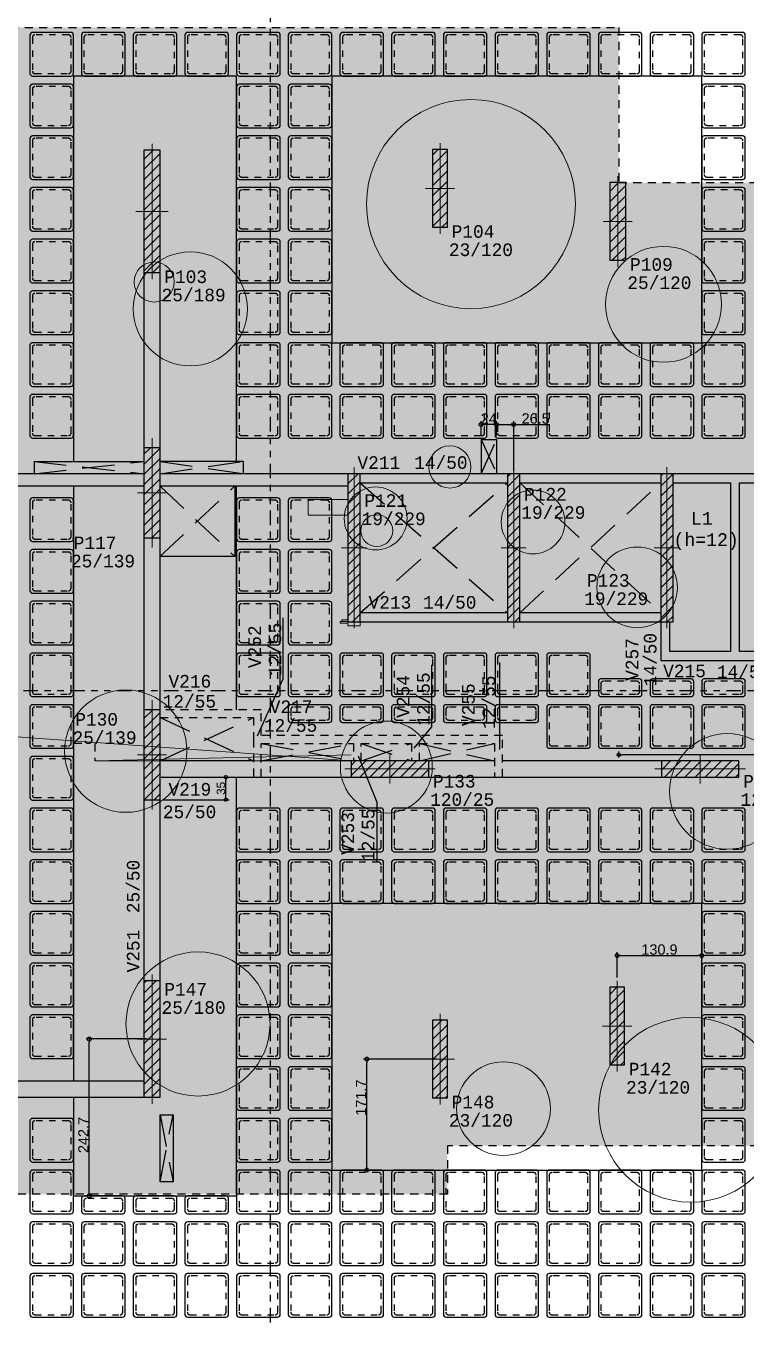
# Model space of a CAD drawing. Header units: millimetres. Extents: x -967 to 563, y -1588 to 506.
# Drawn here: x 54.08 to 65.23, y -255.93 to -235.92 of the extents above; entities that cross this region are included whole.
import ezdxf

# ---------------------------------------------------------------- set-up
doc = ezdxf.new("R2010")
doc.units = ezdxf.units.MM
for name, pattern in [('347-XXXX-ARQ-BASE-019-TÉRREO$0$HIDDEN2', [0.1875, 0.125, -0.0625]), ('CYPE_RAYAPUNTOPUNTO', [0.45, 0.225, -0.075, 0, -0.075, 0, -0.075]), ('DASHDOT', [1, 0.5, -0.25, 0, -0.25]), ('ESTILO_TQS_0001', [1, 0.7, -0.3]), ('HIDDEN2', [0.1875, 0.125, -0.0625]), ('TRAZO_HUECO', [0.75, 0.5, -0.25])]:
    doc.linetypes.add(name, pattern=pattern)
for name, color, linetype in [('1', 5, 'Continuous'), ('11', 7, 'Continuous'), ('12', 4, 'Continuous'), ('13', 7, 'Continuous'), ('208', 13, 'Continuous'), ('237', 5, 'Continuous'), ('241', 7, 'TRAZO_HUECO'), ('251', 5, 'Continuous'), ('252', 153, 'ESTILO_TQS_0001'), ('3', 2, 'Continuous'), ('347-XXXX-ARQ-BASE-013-IMPLANTAÇÃO$0$_XREF-ARQ', 7, 'Continuous'), ('347-XXXX-ARQ-BASE-019-TÉRREO$0$AR-PRJ', 11, '347-XXXX-ARQ-BASE-019-TÉRREO$0$HIDDEN2'), ('8', 7, 'Continuous'), ('9', 7, 'Continuous'), ('A_htc_alv', 7, 'Continuous'), ('COTAS', 1, 'Continuous'), ('EIXOS', 8, 'DASHDOT')]:
    doc.layers.add(name, color=color, linetype=linetype)
doc.layers.add('PILAR_EIXOS', color=1, linetype='Continuous', lineweight=0)
doc.layers.add('PILAR_HACH', color=4, linetype='Continuous', lineweight=0)
doc.styles.add('ARIAL', font='arial.ttf')
doc.styles.add('TQS_LUCIDA_CONSOLE', font='lucon.TTF')
doc.dimstyles.new('AVILLA 100', dxfattribs={"dimtxt": 0.13, "dimasz": 0.05, "dimexe": 0.05, "dimexo": 0.05, "dimgap": 0.01, "dimtad": 3, "dimdec": 0, "dimlfac": 100, "dimzin": 1, "dimdsep": 46, "dimtxsty": 'ARIAL', "dimblk": 'ORIGIN', "dimcen": 1.5, "dimclrd": 10, "dimclre": 10, "dimclrt": 7, "dimadec": 0, "dimazin": 0, "dimtfac": 1, "dimtdec": 0, "dimtmove": 0, "dimatfit": 1, "dimfxl": 1, "dimarcsym": 0})
doc.dimstyles.new('AVILLA 100 2', dxfattribs={"dimtxt": 0.16, "dimasz": 0.06, "dimexe": 0.05, "dimexo": 0.05, "dimgap": 0.01, "dimtad": 3, "dimdec": 1, "dimlfac": 100, "dimzin": 9, "dimdsep": 46, "dimtxsty": 'ARIAL', "dimblk": 'ORIGIN', "dimcen": 1.5, "dimclrd": 10, "dimclre": 10, "dimclrt": 7, "dimadec": 0, "dimazin": 0, "dimtfac": 1, "dimtdec": 1, "dimtmove": 0, "dimatfit": 1, "dimfxl": 1, "dimarcsym": 0})
pattern_1 = [(45, (585.15059, -196.08026), (-0.07857724, 0.07857724), [])]

# ---------------------------------------------------------------- blocks, each defined once
blk = doc.blocks.new('ENCHIMENTO_PISO TERREO')
h = blk.add_hatch(color=9)
h.dxf.hatch_style = 1
h.paths.add_polyline_path([(27.7, 0.14), (27.7, 0.75), (31.15, 0.75), (31.15, 5.14), (24.8495, 5.14), (24.8495, 7.04), (12.06, 7.04), (12.06, 4.64), (4, 4.64), (4, 7.04), (-8.79, 7.04), (-8.7905, 5.14), (-15.09, 5.14), (-15.09, 0.75), (-11.64, 0.75), (-11.64, 0.17), (-11.64, -2.71), (-15.09, -2.71), (-15.09, -9.5), (-8.39, -9.5), (-8.39, -11), (1.35, -11), (1.35, -10.25), (14.71, -10.25), (14.71, -11), (24.45, -11), (24.45, -9.5), (31.15, -9.5), (31.15, -5.11), (27.7, -5.11)])
at = {"layer": '347-XXXX-ARQ-BASE-019-TÉRREO$0$AR-PRJ', "color": 9}
for points in [[(-11.64, 0.17), (-11.64, 0.75), (-15.09, 0.75), (-15.09, 5.14), (-8.7905, 5.14), (-8.79, 7.04), (4, 7.04), (4, 4.64), (12.06, 4.64), (12.06, 7.04), (24.8495, 7.04)], [(24.45, -11), (14.71, -11), (14.71, -10.25), (1.35, -10.25), (1.35, -11), (-8.39, -11), (-8.39, -9.5), (-15.09, -9.5), (-15.09, -2.71), (-11.64, -2.71), (-11.64, 0.14)]]:
    blk.add_lwpolyline(points, dxfattribs=at)
blk = doc.blocks.new('_VAONER063700637000750007500')
at = {"layer": '251', "color": 8}
for p, q in [((-33.725, 29.725), (-33.725, -29.725)), ((29.725, 33.725), (-29.725, 33.725)), ((33.725, -29.725), (33.725, 29.725)), ((-29.725, -33.725), (29.725, -33.725))]:
    blk.add_line(p, q, dxfattribs=at)
for centre, start, end in [((-29.725, 29.725), 90, 180), ((29.725, 29.725), 0, 90), ((-29.725, -29.725), 180, 270), ((29.725, -29.725), 270, 0)]:
    blk.add_arc(centre, 4, start, end, dxfattribs=at)
at = {"layer": '252', "color": 8}
for p, q in [((-29.975, 25.975), (-29.975, -25.975)), ((25.975, 29.975), (-25.975, 29.975)), ((29.975, -25.975), (29.975, 25.975)), ((-25.975, -29.975), (25.975, -29.975))]:
    blk.add_line(p, q, dxfattribs=at)
for centre, start, end in [((-25.975, 25.975), 90, 180), ((25.975, 25.975), 0, 90), ((-25.975, -25.975), 180, 270), ((25.975, -25.975), 270, 0)]:
    blk.add_arc(centre, 4, start, end, dxfattribs=at)
blk = doc.blocks.new('_VAONER063700237000750007500')
at = {"layer": '251', "color": 8}
for p, q in [((-33.725, 9.725), (-33.725, -9.725)), ((29.725, 13.725), (-29.725, 13.725)), ((33.725, -9.725), (33.725, 9.725)), ((-29.725, -13.725), (29.725, -13.725))]:
    blk.add_line(p, q, dxfattribs=at)
for centre, start, end in [((-29.725, 9.725), 90, 180), ((29.725, 9.725), 0, 90), ((-29.725, -9.725), 180, 270), ((29.725, -9.725), 270, 0)]:
    blk.add_arc(centre, 4, start, end, dxfattribs=at)
at = {"layer": '252', "color": 8}
for p, q in [((-29.975, 5.975), (-29.975, -5.975)), ((25.975, 9.975), (-25.975, 9.975)), ((29.975, -5.975), (29.975, 5.975)), ((-25.975, -9.975), (25.975, -9.975))]:
    blk.add_line(p, q, dxfattribs=at)
for centre, start, end in [((-25.975, 5.975), 90, 180), ((25.975, 5.975), 0, 90), ((-25.975, -5.975), 180, 270), ((25.975, -5.975), 270, 0)]:
    blk.add_arc(centre, 4, start, end, dxfattribs=at)
blk = doc.blocks.new('NERVURADA TÉRREO 1 MODELO 2 (LO) R0')
at = {"layer": '208', "xscale": 0.01, "yscale": 0.01, "zscale": 0.01}
for name, p in [('_VAONER063700637000750007500', (726.657, -749.525)), ('_VAONER063700637000750007500', (727.456, -749.525)), ('_VAONER063700637000750007500', (728.256, -749.525)), ('_VAONER063700637000750007500', (729.055, -749.525)), ('_VAONER063700637000750007500', (729.855, -749.525)), ('_VAONER063700637000750007500', (730.654, -749.525)), ('_VAONER063700637000750007500', (731.454, -749.525)), ('_VAONER063700637000750007500', (732.253, -749.525)), ('_VAONER063700637000750007500', (733.053, -749.525)), ('_VAONER063700637000750007500', (733.852, -749.525)), ('_VAONER063700637000750007500', (734.652, -749.525)), ('_VAONER063700637000750007500', (735.451, -749.525)), ('_VAONER063700637000750007500', (736.251, -749.525)), ('_VAONER063700637000750007500', (737.05, -749.525)), ('_VAONER063700637000750007500', (726.657, -750.324)), ('_VAONER063700637000750007500', (729.855, -750.324)), ('_VAONER063700637000750007500', (730.654, -750.324)), ('_VAONER063700637000750007500', (737.05, -750.324)), ('_VAONER063700637000750007500', (726.657, -751.124)), ('_VAONER063700637000750007500', (729.855, -751.124)), ('_VAONER063700637000750007500', (730.654, -751.124)), ('_VAONER063700637000750007500', (737.05, -751.124)), ('_VAONER063700637000750007500', (726.657, -751.923)), ('_VAONER063700637000750007500', (729.855, -751.923)), ('_VAONER063700637000750007500', (730.654, -751.923)), ('_VAONER063700637000750007500', (737.05, -751.923)), ('_VAONER063700637000750007500', (726.657, -752.723)), ('_VAONER063700637000750007500', (729.855, -752.723)), ('_VAONER063700637000750007500', (730.654, -752.723)), ('_VAONER063700637000750007500', (737.05, -752.723)), ('_VAONER063700637000750007500', (726.657, -753.522)), ('_VAONER063700637000750007500', (729.855, -753.522)), ('_VAONER063700637000750007500', (730.654, -753.522)), ('_VAONER063700637000750007500', (737.05, -753.522)), ('_VAONER063700637000750007500', (726.657, -754.322)), ('_VAONER063700637000750007500', (729.855, -754.322)), ('_VAONER063700637000750007500', (730.654, -754.322)), ('_VAONER063700637000750007500', (731.454, -754.322)), ('_VAONER063700637000750007500', (732.253, -754.322)), ('_VAONER063700637000750007500', (733.053, -754.322)), ('_VAONER063700637000750007500', (733.852, -754.322)), ('_VAONER063700637000750007500', (734.652, -754.322)), ('_VAONER063700637000750007500', (735.451, -754.322)), ('_VAONER063700637000750007500', (736.251, -754.322)), ('_VAONER063700637000750007500', (737.05, -754.322)), ('_VAONER063700637000750007500', (726.657, -755.121)), ('_VAONER063700637000750007500', (729.855, -755.121)), ('_VAONER063700637000750007500', (730.654, -755.121)), ('_VAONER063700637000750007500', (731.454, -755.121)), ('_VAONER063700637000750007500', (732.253, -755.121)), ('_VAONER063700637000750007500', (733.053, -755.121)), ('_VAONER063700637000750007500', (733.852, -755.121)), ('_VAONER063700637000750007500', (734.652, -755.121)), ('_VAONER063700637000750007500', (735.451, -755.121)), ('_VAONER063700637000750007500', (736.251, -755.121)), ('_VAONER063700637000750007500', (737.05, -755.121)), ('_VAONER063700637000750007500', (726.657, -756.72)), ('_VAONER063700637000750007500', (729.855, -756.72)), ('_VAONER063700637000750007500', (730.654, -756.72)), ('_VAONER063700637000750007500', (726.657, -757.52)), ('_VAONER063700637000750007500', (729.855, -757.52)), ('_VAONER063700637000750007500', (730.654, -757.52)), ('_VAONER063700637000750007500', (726.657, -758.319)), ('_VAONER063700637000750007500', (729.855, -758.319)), ('_VAONER063700637000750007500', (730.654, -758.319)), ('_VAONER063700637000750007500', (726.657, -759.119)), ('_VAONER063700637000750007500', (729.855, -759.119)), ('_VAONER063700637000750007500', (730.654, -759.119)), ('_VAONER063700637000750007500', (731.454, -759.119)), ('_VAONER063700637000750007500', (732.253, -759.119)), ('_VAONER063700637000750007500', (733.053, -759.119)), ('_VAONER063700637000750007500', (733.852, -759.119)), ('_VAONER063700637000750007500', (734.652, -759.119)), ('_VAONER063700237000750007500', (735.451, -759.319)), ('_VAONER063700237000750007500', (736.251, -759.319)), ('_VAONER063700237000750007500', (737.05, -759.319)), ('_VAONER063700637000750007500', (726.657, -759.918)), ('_VAONER063700237000750007500', (730.654, -759.718)), ('_VAONER063700237000750007500', (731.454, -759.718)), ('_VAONER063700237000750007500', (732.253, -759.718)), ('_VAONER063700237000750007500', (733.053, -759.718)), ('_VAONER063700237000750007500', (733.852, -759.718)), ('_VAONER063700637000750007500', (734.652, -759.918)), ('_VAONER063700637000750007500', (735.451, -759.918)), ('_VAONER063700637000750007500', (736.251, -759.918)), ('_VAONER063700637000750007500', (737.05, -759.918)), ('_VAONER063700637000750007500', (726.657, -760.718)), ('_VAONER063700637000750007500', (726.657, -761.517)), ('_VAONER063700637000750007500', (729.855, -761.517)), ('_VAONER063700637000750007500', (730.654, -761.517)), ('_VAONER063700637000750007500', (731.454, -761.517)), ('_VAONER063700637000750007500', (732.253, -761.517)), ('_VAONER063700637000750007500', (733.053, -761.517)), ('_VAONER063700637000750007500', (733.852, -761.517)), ('_VAONER063700637000750007500', (734.652, -761.517)), ('_VAONER063700637000750007500', (735.451, -761.517)), ('_VAONER063700637000750007500', (736.251, -761.517)), ('_VAONER063700637000750007500', (737.05, -761.517)), ('_VAONER063700637000750007500', (726.657, -762.317)), ('_VAONER063700637000750007500', (729.855, -762.317)), ('_VAONER063700637000750007500', (730.654, -762.317)), ('_VAONER063700637000750007500', (731.454, -762.317)), ('_VAONER063700637000750007500', (732.253, -762.317)), ('_VAONER063700637000750007500', (733.053, -762.317)), ('_VAONER063700637000750007500', (733.852, -762.317)), ('_VAONER063700637000750007500', (734.652, -762.317)), ('_VAONER063700637000750007500', (735.451, -762.317)), ('_VAONER063700637000750007500', (736.251, -762.317)), ('_VAONER063700637000750007500', (737.05, -762.317)), ('_VAONER063700637000750007500', (726.657, -763.116)), ('_VAONER063700637000750007500', (729.855, -763.116)), ('_VAONER063700637000750007500', (730.654, -763.116)), ('_VAONER063700637000750007500', (737.05, -763.116)), ('_VAONER063700637000750007500', (726.657, -763.916)), ('_VAONER063700637000750007500', (729.855, -763.916)), ('_VAONER063700637000750007500', (730.654, -763.916)), ('_VAONER063700637000750007500', (737.05, -763.916)), ('_VAONER063700637000750007500', (726.657, -764.715)), ('_VAONER063700637000750007500', (729.855, -764.715)), ('_VAONER063700637000750007500', (730.654, -764.715)), ('_VAONER063700637000750007500', (737.05, -764.715)), ('_VAONER063700637000750007500', (729.855, -765.515)), ('_VAONER063700637000750007500', (730.654, -765.515)), ('_VAONER063700637000750007500', (737.05, -765.515)), ('_VAONER063700637000750007500', (726.657, -766.314)), ('_VAONER063700637000750007500', (729.855, -766.314)), ('_VAONER063700637000750007500', (730.654, -766.314)), ('_VAONER063700637000750007500', (737.05, -766.314)), ('_VAONER063700637000750007500', (726.657, -767.114)), ('_VAONER063700637000750007500', (729.855, -767.114)), ('_VAONER063700637000750007500', (730.654, -767.114)), ('_VAONER063700637000750007500', (731.454, -767.114)), ('_VAONER063700637000750007500', (732.253, -767.114)), ('_VAONER063700637000750007500', (733.053, -767.114)), ('_VAONER063700637000750007500', (733.852, -767.114)), ('_VAONER063700637000750007500', (734.652, -767.114)), ('_VAONER063700637000750007500', (735.451, -767.114)), ('_VAONER063700637000750007500', (736.251, -767.114)), ('_VAONER063700637000750007500', (737.05, -767.114)), ('_VAONER063700237000750007500', (727.456, -767.314)), ('_VAONER063700237000750007500', (728.256, -767.314)), ('_VAONER063700237000750007500', (729.055, -767.314)), ('_VAONER063700637000750007500', (726.657, -767.913)), ('_VAONER063700637000750007500', (727.456, -767.913)), ('_VAONER063700637000750007500', (728.256, -767.913)), ('_VAONER063700637000750007500', (729.055, -767.913)), ('_VAONER063700637000750007500', (729.855, -767.913)), ('_VAONER063700637000750007500', (730.654, -767.913)), ('_VAONER063700637000750007500', (731.454, -767.913)), ('_VAONER063700637000750007500', (732.253, -767.913)), ('_VAONER063700637000750007500', (733.053, -767.913)), ('_VAONER063700637000750007500', (733.852, -767.913)), ('_VAONER063700637000750007500', (734.652, -767.913)), ('_VAONER063700637000750007500', (735.451, -767.913)), ('_VAONER063700637000750007500', (736.251, -767.913)), ('_VAONER063700637000750007500', (737.05, -767.913)), ('_VAONER063700637000750007500', (726.657, -768.713)), ('_VAONER063700637000750007500', (727.456, -768.713)), ('_VAONER063700637000750007500', (728.256, -768.713)), ('_VAONER063700637000750007500', (729.055, -768.713)), ('_VAONER063700637000750007500', (729.855, -768.713)), ('_VAONER063700637000750007500', (730.654, -768.713)), ('_VAONER063700637000750007500', (731.454, -768.713)), ('_VAONER063700637000750007500', (732.253, -768.713)), ('_VAONER063700637000750007500', (733.053, -768.713)), ('_VAONER063700637000750007500', (733.852, -768.713)), ('_VAONER063700637000750007500', (734.652, -768.713)), ('_VAONER063700637000750007500', (735.451, -768.713)), ('_VAONER063700637000750007500', (736.251, -768.713)), ('_VAONER063700637000750007500', (737.05, -768.713))]:
    blk.add_blockref(name, p, dxfattribs=at)
blk = doc.blocks.new('_Origin')
at = {"color": 0, "linetype": 'ByBlock', "lineweight": -2}
blk.add_line((0, 0), (-1, 0), dxfattribs=at)
blk.add_circle((0, 0), 0.5, dxfattribs=at)
blk = doc.blocks.new('Eixos do pilar')
at = {"layer": 'PILAR_EIXOS'}
for p, q in [((0, -0.5), (0, 0.5)), ((-0.5, 0), (0.5, 0))]:
    blk.add_line(p, q, dxfattribs=at)
blk = doc.blocks.new('EIXOS DE OBRA TERREO1')
at = {"layer": 'EIXOS', "linetype": 'CYPE_RAYAPUNTOPUNTO'}
for p, q in [((730.0342, -130.4804), (730.0342, -190.271)), ((699.3939, -159.3597), (774.5346, -159.3597))]:
    blk.add_line(p, q, dxfattribs=at)
blk = doc.blocks.new('*D468')
at = {"layer": 'COTAS', "color": 10, "linetype": 'ByBlock', "lineweight": -2, "transparency": 16777216}
for p, q in [((837.309, -596.77), (836.363, -596.77)), ((836.413, -599.137), (836.413, -596.83)), ((836.373, -599.197), (836.363, -599.197))]:
    blk.add_line(p, q, dxfattribs=at)
at = {"layer": 'Defpoints', "color": 0, "linetype": 'ByBlock', "transparency": 16777216}
for p in [(836.413, -596.77), (837.359, -596.77), (836.423, -599.197)]:
    blk.add_point(p, dxfattribs=at)
at = {"layer": 'COTAS', "color": 10, "linetype": 'ByBlock', "lineweight": -2, "transparency": 16777216, "xscale": 0.06, "yscale": 0.06, "zscale": 0.06}
for p, rotation in [((836.413, -596.77), 90), ((836.413, -599.197), 270)]:
    blk.add_blockref('_Origin', p, dxfattribs=dict(at, rotation=rotation))
at = {"layer": 'COTAS', "color": 7, "linetype": 'ByBlock', "transparency": 16777216, "insert": (836.323, -598.255), "char_height": 0.16, "attachment_point": 5, "rotation": 90, "style": 'ARIAL'}
blk.add_mtext('242.7', dxfattribs=at)
blk = doc.blocks.new('*D530')
at = {"layer": 'COTAS', "color": 10, "linetype": 'ByBlock', "lineweight": -2, "transparency": 16777216}
for p, q in [((845.888, -595.153), (845.888, -595.53)), ((844.579, -595.82), (844.579, -595.43)), ((844.639, -595.48), (845.828, -595.48))]:
    blk.add_line(p, q, dxfattribs=at)
at = {"layer": 'Defpoints', "color": 0, "linetype": 'ByBlock', "transparency": 16777216}
for p in [(845.888, -595.103), (845.888, -595.48), (844.579, -595.87)]:
    blk.add_point(p, dxfattribs=at)
at = {"layer": 'COTAS', "color": 10, "linetype": 'ByBlock', "lineweight": -2, "transparency": 16777216, "xscale": 0.06, "yscale": 0.06, "zscale": 0.06, "rotation": 180}
blk.add_blockref('_Origin', (844.579, -595.48), dxfattribs=at)
at = {"layer": 'COTAS', "color": 10, "linetype": 'ByBlock', "lineweight": -2, "transparency": 16777216, "xscale": 0.06, "yscale": 0.06, "zscale": 0.06}
blk.add_blockref('_Origin', (845.888, -595.48), dxfattribs=at)
at = {"layer": 'COTAS', "color": 7, "linetype": 'ByBlock', "transparency": 16777216, "insert": (845.234, -595.388), "char_height": 0.16, "attachment_point": 5, "style": 'ARIAL'}
blk.add_mtext('130.9', dxfattribs=at)
blk = doc.blocks.new('*D531')
at = {"layer": 'COTAS', "color": 10, "linetype": 'ByBlock', "lineweight": -2, "transparency": 16777216}
for p, q in [((841.789, -597.08), (840.657, -597.08)), ((840.707, -598.737), (840.707, -597.14)), ((840.679, -598.797), (840.757, -598.797))]:
    blk.add_line(p, q, dxfattribs=at)
at = {"layer": 'Defpoints', "color": 0, "linetype": 'ByBlock', "transparency": 16777216}
for p in [(840.707, -597.08), (841.839, -597.08), (840.629, -598.797)]:
    blk.add_point(p, dxfattribs=at)
at = {"layer": 'COTAS', "color": 10, "linetype": 'ByBlock', "lineweight": -2, "transparency": 16777216, "xscale": 0.06, "yscale": 0.06, "zscale": 0.06}
for p, rotation in [((840.707, -597.08), 90), ((840.707, -598.797), 270)]:
    blk.add_blockref('_Origin', p, dxfattribs=dict(at, rotation=rotation))
at = {"layer": 'COTAS', "color": 7, "linetype": 'ByBlock', "transparency": 16777216, "insert": (840.617, -597.676), "char_height": 0.16, "attachment_point": 5, "rotation": 90, "style": 'ARIAL'}
blk.add_mtext('171.7', dxfattribs=at)
blk = doc.blocks.new('*D598')
at = {"layer": 'COTAS', "color": 10, "linetype": 'ByBlock', "lineweight": -2, "transparency": 16777216}
for p, q in [((842.474, -587.45), (842.474, -587.219)), ((842.654, -587.269), (842.534, -587.269)), ((842.714, -587.45), (842.714, -587.219))]:
    blk.add_line(p, q, dxfattribs=at)
at = {"layer": 'Defpoints', "color": 0, "linetype": 'ByBlock', "transparency": 16777216}
for p in [(842.474, -587.269), (842.474, -587.5), (842.714, -587.5)]:
    blk.add_point(p, dxfattribs=at)
at = {"layer": 'COTAS', "color": 10, "linetype": 'ByBlock', "lineweight": -2, "transparency": 16777216, "xscale": 0.06, "yscale": 0.06, "zscale": 0.06, "rotation": 180}
blk.add_blockref('_Origin', (842.474, -587.269), dxfattribs=at)
at = {"layer": 'COTAS', "color": 10, "linetype": 'ByBlock', "lineweight": -2, "transparency": 16777216, "xscale": 0.06, "yscale": 0.06, "zscale": 0.06}
blk.add_blockref('_Origin', (842.714, -587.269), dxfattribs=at)
at = {"layer": 'COTAS', "color": 7, "linetype": 'ByBlock', "transparency": 16777216, "insert": (842.594, -587.179), "char_height": 0.16, "attachment_point": 5, "style": 'ARIAL'}
blk.add_mtext('24', dxfattribs=at)
blk = doc.blocks.new('*D599')
at = {"layer": 'COTAS', "color": 10, "linetype": 'ByBlock', "lineweight": -2, "transparency": 16777216}
for p, q in [((842.654, -587.269), (842.594, -587.269)), ((842.714, -587.45), (842.714, -587.219)), ((842.714, -587.269), (842.979, -587.269)), ((842.979, -587.98), (842.979, -587.219)), ((843.039, -587.269), (843.539, -587.269))]:
    blk.add_line(p, q, dxfattribs=at)
at = {"layer": 'Defpoints', "color": 0, "linetype": 'ByBlock', "transparency": 16777216}
for p in [(842.714, -587.269), (842.714, -587.5), (842.979, -588.03)]:
    blk.add_point(p, dxfattribs=at)
at = {"layer": 'COTAS', "color": 10, "linetype": 'ByBlock', "lineweight": -2, "transparency": 16777216, "xscale": 0.06, "yscale": 0.06, "zscale": 0.06}
blk.add_blockref('_Origin', (842.714, -587.269), dxfattribs=at)
at = {"layer": 'COTAS', "color": 10, "linetype": 'ByBlock', "lineweight": -2, "transparency": 16777216, "xscale": 0.06, "yscale": 0.06, "zscale": 0.06, "rotation": 180}
blk.add_blockref('_Origin', (842.979, -587.269), dxfattribs=at)
at = {"layer": 'COTAS', "color": 7, "linetype": 'ByBlock', "transparency": 16777216, "insert": (843.319, -587.177), "char_height": 0.16, "attachment_point": 5, "style": 'ARIAL'}
blk.add_mtext('26.5', dxfattribs=at)
blk = doc.blocks.new('*D954')
at = {"layer": 'Defpoints', "color": 0, "transparency": 16777216}
for p in [(56.161, -247.532), (57.178, -247.532), (56.161, -247.882)]:
    blk.add_point(p, dxfattribs=at)
at = {"layer": 'PILAR_HACH', "color": 10, "lineweight": -2, "transparency": 16777216}
for p, q in [((56.211, -247.532), (57.228, -247.532)), ((57.178, -247.832), (57.178, -247.582)), ((56.211, -247.882), (57.228, -247.882))]:
    blk.add_line(p, q, dxfattribs=at)
at = {"layer": 'PILAR_HACH', "color": 10, "lineweight": -2, "transparency": 16777216, "xscale": 0.05, "yscale": 0.05, "zscale": 0.05}
for p, rotation in [((57.178, -247.532), 90), ((57.178, -247.882), 270)]:
    blk.add_blockref('_Origin', p, dxfattribs=dict(at, rotation=rotation))
at = {"layer": 'PILAR_HACH', "color": 7, "transparency": 16777216, "insert": (57.102, -247.707), "char_height": 0.13, "attachment_point": 5, "rotation": 90, "style": 'ARIAL'}
blk.add_mtext('35', dxfattribs=at)
blk = doc.blocks.new('*D956')
at = {"layer": 'Defpoints', "color": 0, "transparency": 16777216}
for p in [(63.256, -247.187), (63.256, -247.282), (74.401, -247.282)]:
    blk.add_point(p, dxfattribs=at)
at = {"layer": 'PILAR_HACH', "color": 10, "lineweight": -2, "transparency": 16777216}
for p, q in [((63.256, -247.232), (63.256, -247.137)), ((74.351, -247.187), (63.306, -247.187)), ((74.401, -247.232), (74.401, -247.137))]:
    blk.add_line(p, q, dxfattribs=at)
at = {"layer": 'PILAR_HACH', "color": 10, "lineweight": -2, "transparency": 16777216, "xscale": 0.05, "yscale": 0.05, "zscale": 0.05, "rotation": 180}
blk.add_blockref('_Origin', (63.256, -247.187), dxfattribs=at)
at = {"layer": 'PILAR_HACH', "color": 10, "lineweight": -2, "transparency": 16777216, "xscale": 0.05, "yscale": 0.05, "zscale": 0.05}
blk.add_blockref('_Origin', (74.401, -247.187), dxfattribs=at)
at = {"layer": 'PILAR_HACH', "color": 7, "transparency": 16777216, "insert": (68.828, -247.112), "char_height": 0.13, "attachment_point": 5, "style": 'ARIAL'}
blk.add_mtext('1114', dxfattribs=at)
blk = doc.blocks.new('COTAS TÉRREO (LO) R0')
at = {"layer": 'COTAS', "linetype": 'ByBlock'}
for base, p1, p2, picture, middle in [((842.4742, -587.269), (842.7142, -587.5004), (842.4742, -587.5004), '*D598', (842.5942, -587.269)), ((842.7142, -587.269), (842.9792, -588.0304), (842.7142, -587.5004), '*D599', (843.319, -587.269)), ((845.8882, -595.4798), (844.5792, -595.8704), (845.8882, -595.1032), '*D530', (845.2337, -595.4798))]:
    dim = blk.add_linear_dim(base=base, p1=p1, p2=p2, dimstyle='AVILLA 100 2', dxfattribs=at)
    dim.commit()
    dim.dimension.update_dxf_attribs({"geometry": picture, "text_midpoint": middle, "dimtype": 128})
for base, p1, p2, picture, middle in [((836.413, -596.7704), (836.423, -599.1974), (837.3592, -596.7704), '*D468', (836.413, -598.2552)), ((840.7072, -597.0804), (840.629, -598.7974), (841.8392, -597.0804), '*D531', (840.7072, -597.6765))]:
    dim = blk.add_linear_dim(base=base, p1=p1, p2=p2, angle=90, dimstyle='AVILLA 100 2', dxfattribs=at)
    dim.commit()
    dim.dimension.update_dxf_attribs({"geometry": picture, "text_midpoint": middle, "dimtype": 128})

msp = doc.modelspace()

# ---------------------------------------------------------------- hatches: boundary and pattern name
at = {"linetype": 'ByBlock'}
h = msp.add_hatch(dxfattribs=at)
h.set_pattern_fill('ANSI31', color=4, scale=0.035)
h.set_pattern_definition(pattern_1)
h.paths.add_polyline_path([(55.9107, -239.7319), (56.1607, -239.7319), (56.1607, -237.8419), (55.9107, -237.8419)])
h = msp.add_hatch(dxfattribs=at)
h.set_pattern_fill('ANSI31', color=4, scale=0.035)
h.set_pattern_definition(pattern_1)
h.paths.add_polyline_path([(60.3757, -239.0321), (60.6057, -239.0321), (60.6057, -237.8321), (60.3757, -237.8321)])
h = msp.add_hatch(dxfattribs=at)
h.set_pattern_fill('ANSI31', color=4, scale=0.035)
h.set_pattern_definition(pattern_1)
h.paths.add_polyline_path([(63.1157, -239.5421), (63.3657, -239.5421), (63.3657, -238.3421), (63.1157, -238.3421)])
h = msp.add_hatch(dxfattribs=at)
h.set_pattern_fill('ANSI31', color=4, scale=0.035)
h.set_pattern_definition(pattern_1)
h.paths.add_polyline_path([(55.9107, -243.8321), (56.1607, -243.8321), (56.1607, -242.4421), (55.9107, -242.4421)])
h = msp.add_hatch(dxfattribs=at)
h.set_pattern_fill('ANSI31', color=4, scale=0.035)
h.set_pattern_definition(pattern_1)
h.paths.add_polyline_path([(59.0657, -245.1321), (59.2557, -245.1321), (59.2557, -242.8421), (59.0657, -242.8421)])
h = msp.add_hatch(dxfattribs=at)
h.set_pattern_fill('ANSI31', color=4, scale=0.035)
h.set_pattern_definition(pattern_1)
h.paths.add_polyline_path([(61.5357, -245.1321), (61.7257, -245.1321), (61.7257, -242.8421), (61.5357, -242.8421)])
h = msp.add_hatch(dxfattribs=at)
h.set_pattern_fill('ANSI31', color=4, scale=0.035)
h.set_pattern_definition(pattern_1)
h.paths.add_polyline_path([(63.9057, -245.1321), (64.0957, -245.1321), (64.0957, -242.8421), (63.9057, -242.8421)])
h = msp.add_hatch(dxfattribs=at)
h.set_pattern_fill('ANSI31', color=4, scale=0.035)
h.set_pattern_definition(pattern_1)
h.paths.add_polyline_path([(55.9107, -247.8821), (56.1607, -247.8821), (56.1607, -246.4921), (55.9107, -246.4921)])
h = msp.add_hatch(dxfattribs=at)
h.set_pattern_fill('ANSI31', color=4, scale=0.035)
h.set_pattern_definition(pattern_1)
h.paths.add_polyline_path([(59.1157, -247.5321), (60.3157, -247.5321), (60.3157, -247.2821), (59.1157, -247.2821)])
h = msp.add_hatch(dxfattribs=at)
h.set_pattern_fill('ANSI31', color=4, scale=0.035)
h.set_pattern_definition(pattern_1)
h.paths.add_polyline_path([(63.9157, -247.5321), (65.1157, -247.5321), (65.1157, -247.2821), (63.9157, -247.2821)])
h = msp.add_hatch(dxfattribs=at)
h.set_pattern_fill('ANSI31', color=4, scale=0.035)
h.set_pattern_definition(pattern_1)
h.paths.add_polyline_path([(55.9107, -252.4821), (56.1607, -252.4821), (56.1607, -250.6821), (55.9107, -250.6821)])
h = msp.add_hatch(dxfattribs=at)
h.set_pattern_fill('ANSI31', color=4, scale=0.035)
h.set_pattern_definition(pattern_1)
h.paths.add_polyline_path([(63.1157, -251.9821), (63.3457, -251.9821), (63.3457, -250.7821), (63.1157, -250.7821)])
h = msp.add_hatch(dxfattribs=at)
h.set_pattern_fill('ANSI31', color=4, scale=0.035)
h.set_pattern_definition(pattern_1)
h.paths.add_polyline_path([(60.3757, -252.4921), (60.6057, -252.4921), (60.6057, -251.2921), (60.3757, -251.2921)])
at = {"layer": 'A_htc_alv', "linetype": 'ByBlock'}
h = msp.add_hatch(color=60, dxfattribs=at)
h.dxf.hatch_style = 1
h.paths.add_polyline_path([(61.4557, -246.8921), (57.7257, -246.8921), (57.7257, -246.4921), (56.1607, -246.4921), (56.1607, -246.6121), (57.6057, -246.6121), (57.6057, -247.5321), (57.7257, -247.5321), (57.7257, -247.0121), (59.1507, -247.0121), (59.1507, -247.2821), (59.2707, -247.2821), (59.2707, -247.0121), (60.0507, -247.0121), (60.0507, -247.2821), (60.1707, -247.2821), (60.1707, -247.0121), (61.3357, -247.0121), (61.3357, -247.5321), (61.4557, -247.5321)])

# ---------------------------------------------------------------- linework, layer by layer
at = {"layer": '1'}
for points in [[(57.3442, -242.6644), (57.3442, -236.6946), (54.8207, -236.6946), (54.8207, -242.6521)], [(58.8182, -240.8171), (64.5397, -240.8171), (64.5397, -236.6946), (58.8182, -236.6946), (58.8182, -240.8171)], [(55.9107, -239.7319), (55.9107, -242.4421)], [(56.1607, -242.4421), (56.1607, -239.7319)], [(55.9107, -242.8421), (50.2357, -242.8421)], [(59.0657, -242.8421), (56.1607, -242.8421)], [(57.363, -242.8421), (57.363, -242.8299)], [(61.5357, -242.8421), (59.2557, -242.8421)], [(63.9057, -242.8421), (61.7257, -242.8421)], [(65.0557, -242.8421), (64.0957, -242.8421)], [(67.1607, -242.8421), (65.0557, -242.8421)], [(50.2357, -243.0321), (55.9107, -243.0321)], [(54.8207, -243.0321), (54.8207, -252.2319)], [(56.1607, -243.0321), (59.0657, -243.0321)], [(57.3442, -246.4921), (57.3442, -243.0321)], [(59.2557, -242.9821), (61.5357, -242.9821)], [(61.7257, -242.9821), (63.9057, -242.9821)], [(64.0957, -242.9821), (64.9857, -242.9821)], [(64.9857, -242.9821), (64.9857, -245.5921)], [(65.1257, -242.9821), (67.1607, -242.9821)], [(65.1257, -244.4521), (65.1257, -242.9821)], [(55.9107, -243.8321), (55.9107, -246.4921)], [(56.1607, -246.4921), (56.1607, -243.8321)], [(65.1257, -245.5921), (65.1257, -244.4521)], [(61.5357, -244.9921), (59.2557, -244.9921)], [(63.9057, -244.9921), (61.7257, -244.9921)], [(59.2557, -245.1321), (61.5357, -245.1321)], [(61.7257, -245.1321), (63.9057, -245.1321)], [(63.9057, -245.1321), (63.9057, -245.7321)], [(64.0457, -245.5921), (64.0457, -245.1321)], [(64.9857, -245.5921), (64.0457, -245.5921)], [(67.5757, -245.5921), (65.1257, -245.5921)], [(63.9057, -245.7321), (65.0557, -245.7321)], [(65.0557, -245.7321), (67.5757, -245.7321)], [(57.6057, -247.2821), (56.1607, -247.2821)], [(59.1157, -247.2821), (57.7257, -247.2821)], [(61.3357, -247.2821), (60.3157, -247.2821)], [(63.9157, -247.2821), (61.4557, -247.2821)], [(56.1607, -247.5321), (57.6657, -247.5321)], [(57.3442, -254.0091), (57.3442, -247.5321)], [(57.6657, -247.5321), (59.1157, -247.5321)], [(60.3157, -247.5321), (61.4157, -247.5321)], [(61.4157, -247.5321), (63.9157, -247.5321)], [(55.9107, -247.8821), (55.9107, -250.6821)], [(56.1607, -250.6821), (56.1607, -247.8821)], [(58.8182, -253.6091), (64.5397, -253.6091), (64.5397, -249.4866), (58.8182, -249.4866), (58.8182, -253.6091)], [(55.9107, -252.2319), (51.6057, -252.2319)], [(51.6057, -252.4819), (55.9107, -252.4819)], [(54.8207, -252.4819), (54.8207, -254.0091), (57.3442, -254.0091)]]:
    msp.add_lwpolyline(points, dxfattribs=at)
at = {"layer": '1', "linetype": 'HIDDEN2'}
for points in [[(57.7257, -246.4921), (56.1607, -246.4921)], [(57.7257, -246.8921), (57.7257, -246.4921)], [(56.1607, -246.6121), (57.6057, -246.6121)], [(57.6057, -246.6121), (57.6057, -246.9521)], [(59.2157, -246.8921), (57.7257, -246.8921)], [(60.1157, -246.8921), (59.2157, -246.8921)], [(61.4557, -246.8921), (60.1157, -246.8921)], [(61.4557, -247.5321), (61.4557, -246.8921)], [(55.1507, -247.0121), (55.1507, -247.2821)], [(57.6057, -246.9521), (57.6057, -247.5321)], [(57.7257, -247.5321), (57.7257, -247.0121)], [(57.7257, -247.0121), (59.1507, -247.0121)], [(59.1507, -247.0121), (59.1507, -247.2821)], [(59.2707, -247.2821), (59.2707, -247.0121)], [(59.2707, -247.0121), (60.0507, -247.0121)], [(60.0507, -247.0121), (60.0507, -247.2821)], [(60.1707, -247.2821), (60.1707, -247.0121)], [(60.1707, -247.0121), (61.3357, -247.0121)], [(61.3357, -247.0121), (61.3357, -247.5321)]]:
    msp.add_lwpolyline(points, dxfattribs=at)
at = {"layer": '237'}
for p, q in [((61.1257, -242.3121), (61.1257, -242.8421)), ((61.1257, -242.3121), (61.3657, -242.3121)), ((61.3657, -242.3121), (61.3657, -242.8421)), ((54.2107, -242.6521), (54.2107, -242.8421)), ((54.2107, -242.6521), (55.9107, -242.6521)), ((57.4457, -242.6521), (56.1607, -242.6521)), ((57.4457, -242.6521), (57.4457, -242.8421)), ((57.3157, -243.0321), (57.3157, -244.1221)), ((57.3157, -244.1221), (56.1557, -244.1221)), ((56.1607, -253.7921), (56.1607, -252.7521)), ((56.1607, -252.7521), (56.3607, -252.7521)), ((56.3607, -252.7521), (56.3607, -253.7921)), ((56.3607, -253.7921), (56.1607, -253.7921))]:
    msp.add_line(p, q, dxfattribs=at)
at = {"layer": '241'}
for p, q in [((61.1257, -242.8421), (61.3657, -242.3121)), ((61.1257, -242.3121), (61.3657, -242.8421)), ((54.2107, -242.8421), (55.9107, -242.6521)), ((54.2107, -242.6521), (55.9107, -242.8421)), ((56.1607, -242.8421), (57.4457, -242.6521)), ((56.1607, -242.6521), (57.4457, -242.8421)), ((56.1557, -244.1221), (57.3157, -243.0321)), ((56.1607, -243.0368), (57.3157, -244.1221)), ((59.2557, -244.9921), (61.5357, -242.9821)), ((59.2557, -242.9821), (61.5357, -244.9921)), ((61.7257, -244.9921), (63.9057, -242.9821)), ((61.7257, -242.9821), (63.9057, -244.9921)), ((56.1607, -247.2821), (57.6057, -246.6121)), ((56.1607, -246.6121), (57.6057, -247.2821)), ((57.7257, -247.2821), (59.1507, -247.0121)), ((57.7257, -247.0121), (59.1507, -247.2821)), ((59.2707, -247.0121), (60.0507, -247.2821)), ((59.2757, -247.2821), (60.0507, -247.0121)), ((60.1707, -247.2821), (61.3357, -247.0121)), ((60.1707, -247.0121), (61.3357, -247.2821)), ((56.1607, -253.7921), (56.3607, -252.7521)), ((56.1607, -252.7521), (56.3607, -253.7921))]:
    msp.add_line(p, q, dxfattribs=at)
at = {"layer": '3'}
for points in [[(55.9107, -239.7319), (56.1607, -239.7319), (56.1607, -237.8419), (55.9107, -237.8419), (55.9107, -239.7319)], [(60.3757, -239.0321), (60.6057, -239.0321), (60.6057, -237.8321), (60.3757, -237.8321), (60.3757, -239.0321)], [(63.1157, -239.5421), (63.3657, -239.5421), (63.3657, -238.3421), (63.1157, -238.3421), (63.1157, -239.5421)], [(55.9107, -243.8321), (56.1607, -243.8321), (56.1607, -242.4421), (55.9107, -242.4421), (55.9107, -243.8321)], [(59.0657, -245.1321), (59.2557, -245.1321), (59.2557, -242.8421), (59.0657, -242.8421), (59.0657, -245.1321)], [(61.5357, -245.1321), (61.7257, -245.1321), (61.7257, -242.8421), (61.5357, -242.8421), (61.5357, -245.1321)], [(63.9057, -245.1321), (64.0957, -245.1321), (64.0957, -242.8421), (63.9057, -242.8421), (63.9057, -245.1321)], [(55.9107, -247.8821), (56.1607, -247.8821), (56.1607, -246.4921), (55.9107, -246.4921), (55.9107, -247.8821)], [(59.1157, -247.5321), (60.3157, -247.5321), (60.3157, -247.2821), (59.1157, -247.2821), (59.1157, -247.5321)], [(63.9157, -247.5321), (65.1157, -247.5321), (65.1157, -247.2821), (63.9157, -247.2821), (63.9157, -247.5321)], [(55.9107, -252.4821), (56.1607, -252.4821), (56.1607, -250.6821), (55.9107, -250.6821), (55.9107, -252.4821)], [(63.1157, -251.9821), (63.3457, -251.9821), (63.3457, -250.7821), (63.1157, -250.7821), (63.1157, -251.9821)], [(60.3757, -252.4921), (60.6057, -252.4921), (60.6057, -251.2921), (60.3757, -251.2921), (60.3757, -252.4921)]]:
    msp.add_lwpolyline(points, dxfattribs=at)
at = {"layer": 'PILAR_HACH', "color": 2}
for p, q in [((59.1157, -247.2821), (48.1439, -246.4955)), ((55.1507, -247.2821), (59.1157, -247.1883)), ((59.1507, -247.2821), (55.1507, -247.2821))]:
    msp.add_line(p, q, dxfattribs=at)
for points in [[(59.0657, -243.2414), (58.4532, -243.2414), (58.4532, -243.4843), (59.0657, -243.4843)], [(59.0657, -245.1258), (58.9741, -245.1258), (58.9741, -245.1012), (59.0657, -245.1012)], [(59.0657, -245.1258), (58.9443, -245.1258), (58.9443, -245.1521), (59.0657, -245.1521)], [(59.0657, -245.1321), (59.2563, -245.1321), (59.2563, -245.1943), (59.0657, -245.1943)]]:
    msp.add_lwpolyline(points, close=True, dxfattribs=at)
for centre, radius in [((60.9697, -238.674), 1.6169), ((56.628, -240.294), 0.8819), ((63.9473, -240.2235), 0.8958), ((60.643, -242.7379), 0.326), ((59.4951, -243.5336), 0.4866), ((61.9298, -243.5882), 0.4927), ((63.5401, -244.5998), 0.6235), ((55.6296, -247.1313), 0.946), ((64.9359, -247.7545), 0.8933), ((56.7466, -251.3492), 1.1141), ((64.3705, -252.6771), 1.4273), ((61.4727, -252.6593), 0.7248)]:
    msp.add_circle(centre, radius, dxfattribs=at)
at = {"layer": 'PILAR_HACH', "color": 1}
for centre, radius in [((56.0681, -239.8778), 0.3097), ((59.5129, -243.722), 0.2456)]:
    msp.add_circle(centre, radius, dxfattribs=at)
at = {"layer": 'PILAR_HACH', "color": 6}
msp.add_circle((59.6604, -247.3773), 0.711, dxfattribs=at)

# ---------------------------------------------------------------- block references
at = {"color": 9, "linetype": 'ByBlock'}
msp.add_blockref('EIXOS DE OBRA TERREO1', (-672.1735, -86.8324), dxfattribs=at)
at = {"layer": '347-XXXX-ARQ-BASE-013-IMPLANTAÇÃO$0$_XREF-ARQ'}
msp.add_blockref('ENCHIMENTO_PISO TERREO', (59.2557, -242.9819), dxfattribs=at)
at = {"layer": 'COTAS', "color": 6, "linetype": 'ByBlock'}
msp.add_blockref('COTAS TÉRREO (LO) R0', (-781.3485, 345.1883), dxfattribs=at)
at = {"layer": 'COTAS', "color": 40, "linetype": 'ByBlock', "true_color": 0xf8d731}
msp.add_blockref('NERVURADA TÉRREO 1 MODELO 2 (LO) R0', (-672.1735, 513.1676), dxfattribs=at)
at = {"layer": 'PILAR_EIXOS'}
for p, xscale, yscale in [((56.0357, -238.7869), 0.5, 2.089999999999999), ((60.4907, -238.4321), 0.45, 1.399999999999999), ((63.2407, -238.9421), 0.45, 1.399999999999999), ((56.0357, -243.1371), 0.45, 1.689999999999999), ((59.1607, -243.9871), 0.39, 2.49), ((61.6307, -243.9871), 0.39, 2.49), ((64.0007, -243.9871), 0.39, 2.49), ((56.0357, -247.1871), 0.45, 1.689999999999999), ((56.0357, -251.5821), 0.4500000000000001, 2), ((63.2307, -251.3821), 0.45, 1.399999999999999), ((60.4907, -251.8921), 0.45, 1.399999999999999)]:
    msp.add_blockref('Eixos do pilar', p, dxfattribs=dict(at, xscale=xscale, yscale=yscale))
at = {"layer": 'PILAR_EIXOS', "xscale": 0.45, "yscale": 1.399999999999999, "rotation": 270}
for p in [(59.7157, -247.4071), (64.5157, -247.4071)]:
    msp.add_blockref('Eixos do pilar', p, dxfattribs=at)

# ---------------------------------------------------------------- texts
at = {"layer": '11', "linetype": 'Continuous', "style": 'TQS_LUCIDA_CONSOLE'}
for s, p in [('14/50', (60.0909, -242.7672)), ('14/50', (60.2281, -244.9291)), ('14/50', (64.774, -246.0021)), ('12/55', (56.1998, -246.4596)), ('12/55', (57.7664, -246.8321)), ('25/50', (56.2035, -248.1678))]:
    msp.add_text(s, height=0.195, dxfattribs=at).set_placement(p)
for s, p in [('12/55', (58.0353, -245.9713)), ('14/50', (63.8395, -246.1298)), ('12/55', (60.3316, -246.7391)), ('12/55', (61.3421, -246.7876)), ('12/55', (59.476, -248.8451)), ('25/50', (55.8415, -249.6365))]:
    msp.add_text(s, height=0.195, rotation=90, dxfattribs=at).set_placement(p)
at = {"layer": '12', "linetype": 'Continuous', "style": 'TQS_LUCIDA_CONSOLE'}
for s, p in [('23/120', (60.6282, -239.477)), ('25/120', (63.3882, -239.987)), ('25/189', (56.1832, -240.1768)), ('19/229', (59.2782, -243.6368)), ('19/229', (61.7482, -243.5394)), ('25/139', (54.7818, -244.2906)), ('19/229', (62.7208, -244.8721)), ('25/139', (54.8056, -247.0196)), ('120/25', (60.3382, -247.977)), ('120/25', (65.1382, -247.977)), ('25/180', (56.1832, -251.1929)), ('23/120', (63.3682, -252.427)), ('23/120', (60.6282, -252.937))]:
    msp.add_text(s, height=0.195, dxfattribs=at).set_placement(p)
at = {"layer": '13', "linetype": 'Continuous', "style": 'TQS_LUCIDA_CONSOLE'}
for s, p in [('L1', (64.373, -243.631)), ('(h=12)', (64.1033, -243.9615))]:
    msp.add_text(s, height=0.1985, dxfattribs=at).set_placement(p)
at = {"layer": '8', "linetype": 'Continuous', "style": 'TQS_LUCIDA_CONSOLE'}
for s, p in [('V211', (59.2132, -242.7672)), ('V213', (59.3857, -244.9291)), ('V215', (63.9427, -245.9893)), ('V216', (56.2907, -246.1483)), ('V217', (57.8557, -246.5431)), ('V219', (56.2907, -247.8185))]:
    msp.add_text(s, height=0.195, dxfattribs=at).set_placement(p)
for s, p in [('V252', (57.7203, -245.8476)), ('V257', (63.5591, -246.0448)), ('V254', (60.0166, -246.6161)), ('V255', (61.0271, -246.7438)), ('V253', (59.161, -248.7337)), ('V251', (55.8415, -250.5521))]:
    msp.add_text(s, height=0.195, rotation=90, dxfattribs=at).set_placement(p)
at = {"layer": '9', "linetype": 'Continuous', "style": 'TQS_LUCIDA_CONSOLE'}
for s, p in [('P104', (60.6707, -239.1946)), ('P109', (63.4307, -239.7046)), ('P103', (56.2257, -239.8944)), ('P122', (61.7907, -243.2571)), ('P121', (59.3207, -243.3544)), ('P117', (54.8243, -244.0082)), ('P123', (62.7633, -244.5897)), ('P130', (54.8481, -246.7373)), ('P133', (60.3807, -247.6946)), ('P134', (65.1807, -247.6946)), ('P147', (56.2257, -250.9106)), ('P142', (63.4107, -252.1446)), ('P148', (60.6707, -252.6546))]:
    msp.add_text(s, height=0.195, dxfattribs=at).set_placement(p)

# ---------------------------------------------------------------- dimensions: what is measured, and where the dimension line sits
at = {"layer": 'PILAR_HACH', "color": 2}
dim = msp.add_linear_dim(base=(63.2557167818, -247.1868476804), p1=(74.4007167818, -247.2821339855), p2=(63.2557167818, -247.2821339855), dimstyle='AVILLA 100', override={"dimfxl": 0.18, "dimarcsym": 1}, dxfattribs=at)
dim.commit()
dim.dimension.update_dxf_attribs({"geometry": '*D956', "text_midpoint": (68.8282167818, -247.1115816503)})
dim = msp.add_linear_dim(base=(57.1781, -247.5321), p1=(56.1607, -247.8821), p2=(56.1607, -247.5321), angle=90, dimstyle='AVILLA 100', override={"dimfxl": 0.18, "dimarcsym": 1}, dxfattribs=at)
dim.commit()
dim.dimension.update_dxf_attribs({"geometry": '*D954', "text_midpoint": (57.1017, -247.7071)})

# ---------------------------------------------------------------- leaders
at = {"layer": 'COTAS'}
for points in [[(57.6647, -246.8959), (58.0634, -246.0127), (58.0634, -245.0718)], [(59.2263, -247.2042), (59.5136, -247.9187), (59.5136, -248.8464)]]:
    msp.add_leader(points, dimstyle='AVILLA 100 2', dxfattribs=at)
at = {"layer": 'COTAS', "linetype": 'ByBlock'}
for points in [[(60.092, -247.0835), (60.3636, -246.7554), (60.3636, -245.7966)], [(61.4152, -247.1059), (61.4152, -245.7622)]]:
    msp.add_leader(points, dimstyle='AVILLA 100 2', override={"dimgap": 0.01, "dimtad": 0}, dxfattribs=at)

doc.saveas('drawing.dxf')
